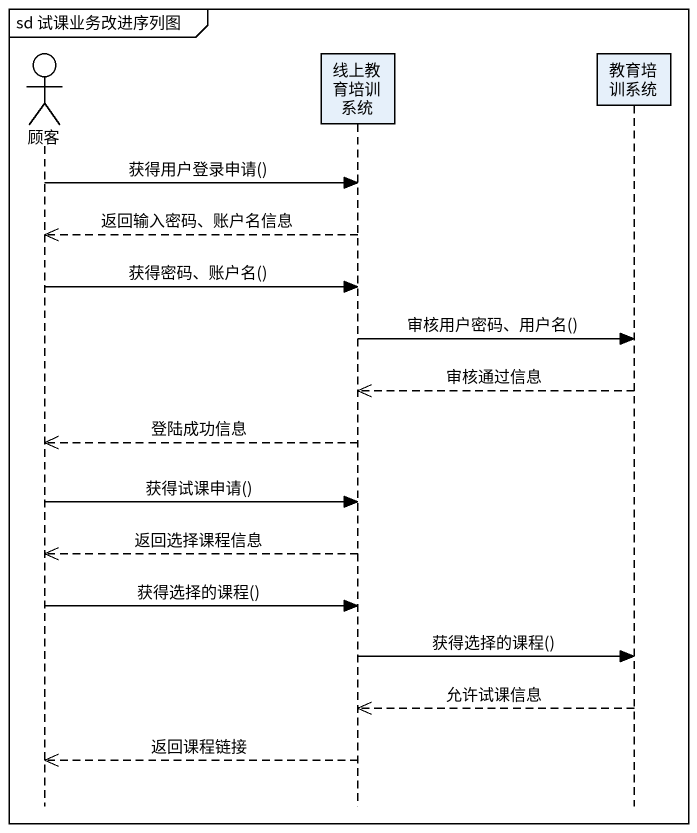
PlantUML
@startuml
mainframe sd 试课业务改进序列图
hide footbox
actor 顾客
participant 线上教育培训系统
participant 教育培训系统

顾客 -> 线上教育培训系统 : 获得用户登录申请()
线上教育培训系统 -->> 顾客 : 返回输入密码、账户名信息
顾客 -> 线上教育培训系统 : 获得密码、账户名()
线上教育培训系统 -> 教育培训系统 : 审核用户密码、用户名()
教育培训系统 -->> 线上教育培训系统 : 审核通过信息
线上教育培训系统 -->> 顾客 : 登陆成功信息
顾客 -> 线上教育培训系统 : 获得试课申请()
线上教育培训系统 -->> 顾客 : 返回选择课程信息
顾客 -> 线上教育培训系统 : 获得选择的课程()
线上教育培训系统 -> 教育培训系统 : 获得选择的课程()
教育培训系统 -->> 线上教育培训系统 : 允许试课信息
线上教育培训系统 -->> 顾客 : 返回课程链接
@enduml
